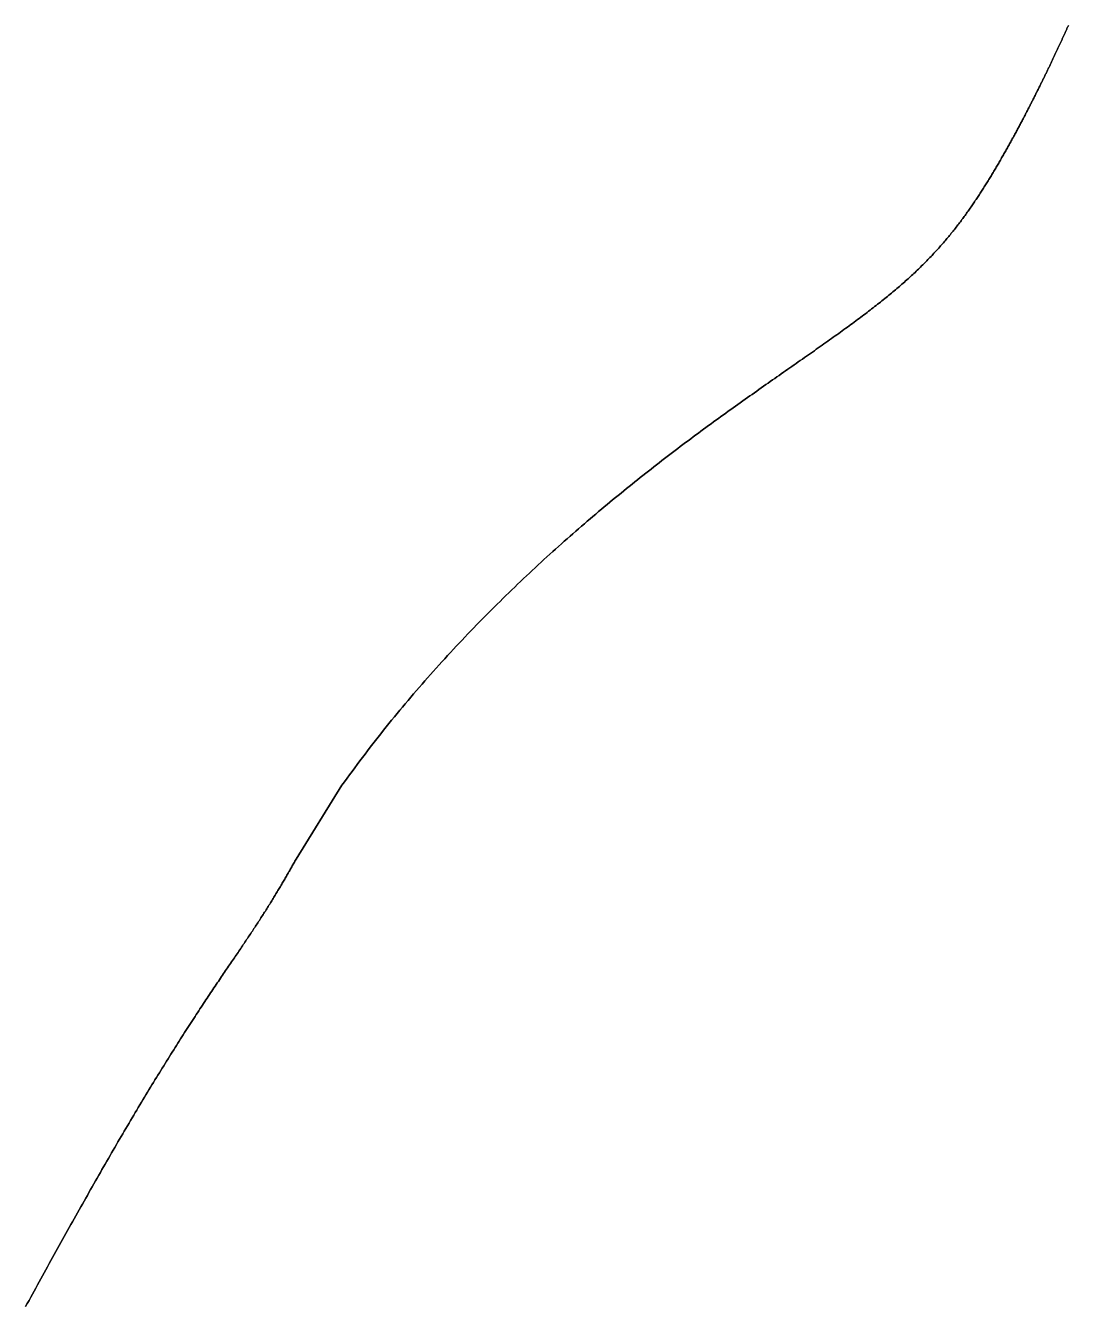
# Model space of a CAD drawing. Header units: inches. Extents: x 130170 to 284068, y 377793 to 804530.
# Drawn here: x 250361.3 to 250420.1, y 751347.8 to 751420 of the extents above; entities that cross this region are included whole.
import ezdxf

# ---------------------------------------------------------------- set-up
doc = ezdxf.new("R2010")
doc.units = ezdxf.units.IN
doc.header["$MEASUREMENT"] = 0
doc.layers.add('muni_il', color=7, linetype='Continuous')

msp = doc.modelspace()

# ---------------------------------------------------------------- linework, layer by layer
at = {"layer": 'muni_il'}
for points in [[(250420.092, 751420.014), (250420.076, 751419.98), (250420.061, 751419.945), (250420.045, 751419.91), (250420.029, 751419.875), (250420.013, 751419.84), (250419.998, 751419.804), (250419.982, 751419.769), (250419.966, 751419.733), (250419.95, 751419.698), (250419.933, 751419.662), (250419.917, 751419.626), (250419.901, 751419.59), (250419.884, 751419.554), (250419.868, 751419.518), (250419.851, 751419.481), (250419.835, 751419.445), (250419.818, 751419.408), (250419.801, 751419.371), (250419.784, 751419.334), (250419.767, 751419.297), (250419.75, 751419.26), (250419.733, 751419.223), (250419.716, 751419.186), (250419.699, 751419.148), (250419.682, 751419.11), (250419.664, 751419.072), (250419.647, 751419.035), (250419.629, 751418.997), (250419.611, 751418.958), (250419.594, 751418.92), (250419.576, 751418.881), (250419.558, 751418.843), (250419.54, 751418.804), (250419.522, 751418.765), (250419.503, 751418.726), (250419.485, 751418.687), (250419.467, 751418.648), (250419.448, 751418.608), (250419.43, 751418.569), (250419.411, 751418.529), (250419.393, 751418.489), (250419.374, 751418.449), (250419.355, 751418.409), (250419.336, 751418.369), (250419.317, 751418.328), (250419.298, 751418.287), (250419.278, 751418.247), (250419.259, 751418.206), (250419.24, 751418.165), (250419.22, 751418.124), (250419.2, 751418.082), (250419.181, 751418.041), (250419.161, 751417.999), (250419.141, 751417.958), (250419.121, 751417.916), (250419.101, 751417.874), (250419.081, 751417.831), (250419.06, 751417.789), (250419.04, 751417.746), (250419.019, 751417.704), (250418.999, 751417.661), (250418.978, 751417.618), (250418.957, 751417.575), (250418.936, 751417.531), (250418.915, 751417.488), (250418.894, 751417.444), (250418.873, 751417.401), (250418.852, 751417.357), (250418.83, 751417.313), (250418.809, 751417.268), (250418.787, 751417.224), (250418.765, 751417.18), (250418.743, 751417.135), (250418.722, 751417.09), (250418.7, 751417.045), (250418.677, 751417), (250418.655, 751416.954), (250418.633, 751416.909), (250418.61, 751416.863), (250418.588, 751416.818), (250418.565, 751416.772), (250418.542, 751416.725), (250418.519, 751416.679), (250418.496, 751416.633), (250418.473, 751416.586), (250418.45, 751416.539), (250418.427, 751416.492), (250418.403, 751416.445), (250418.38, 751416.398), (250418.356, 751416.351), (250418.332, 751416.303), (250418.308, 751416.255), (250418.284, 751416.208), (250418.26, 751416.16), (250418.236, 751416.111), (250418.212, 751416.063), (250418.187, 751416.014), (250418.162, 751415.966), (250418.138, 751415.917), (250418.113, 751415.868), (250418.088, 751415.819), (250418.063, 751415.77), (250418.038, 751415.72), (250418.013, 751415.67), (250417.987, 751415.621), (250417.962, 751415.571), (250417.936, 751415.521), (250417.91, 751415.47), (250417.884, 751415.42), (250417.858, 751415.369), (250417.832, 751415.319), (250417.806, 751415.268), (250417.78, 751415.217), (250417.753, 751415.166), (250417.726, 751415.114), (250417.7, 751415.063), (250417.673, 751415.011), (250417.646, 751414.959), (250417.619, 751414.907), (250417.592, 751414.855), (250417.564, 751414.803), (250417.537, 751414.751), (250417.509, 751414.698), (250417.481, 751414.645), (250417.454, 751414.592), (250417.425, 751414.54), (250417.397, 751414.487), (250417.369, 751414.433), (250417.341, 751414.38), (250417.312, 751414.326), (250417.284, 751414.273), (250417.255, 751414.219), (250417.226, 751414.165), (250417.197, 751414.111), (250417.168, 751414.057), (250417.139, 751414.002), (250417.109, 751413.948), (250417.08, 751413.893), (250417.05, 751413.838), (250417.02, 751413.783), (250416.99, 751413.728), (250416.96, 751413.673), (250416.93, 751413.618), (250416.9, 751413.562), (250416.869, 751413.507), (250416.839, 751413.451), (250416.808, 751413.396), (250416.777, 751413.34), (250416.746, 751413.284), (250416.715, 751413.228), (250416.684, 751413.171), (250416.652, 751413.115), (250416.621, 751413.059), (250416.589, 751413.002), (250416.557, 751412.946), (250416.525, 751412.889), (250416.493, 751412.832), (250416.461, 751412.775), (250416.429, 751412.718), (250416.396, 751412.661), (250416.363, 751412.604), (250416.33, 751412.546), (250416.297, 751412.489), (250416.264, 751412.431), (250416.231, 751412.374), (250416.198, 751412.316), (250416.164, 751412.258), (250416.13, 751412.201), (250416.097, 751412.143), (250416.062, 751412.084), (250416.028, 751412.027), (250415.994, 751411.968), (250415.959, 751411.91), (250415.925, 751411.852), (250415.89, 751411.794), (250415.855, 751411.735), (250415.82, 751411.677), (250415.785, 751411.618), (250415.749, 751411.559), (250415.714, 751411.501), (250415.678, 751411.442), (250415.642, 751411.383), (250415.606, 751411.325), (250415.57, 751411.266), (250415.533, 751411.207), (250415.497, 751411.148), (250415.46, 751411.089), (250415.423, 751411.03), (250415.386, 751410.971), (250415.348, 751410.912), (250415.311, 751410.852), (250415.273, 751410.793), (250415.235, 751410.734), (250415.197, 751410.675), (250415.159, 751410.616), (250415.121, 751410.556), (250415.082, 751410.497), (250415.043, 751410.438), (250415.004, 751410.378), (250414.965, 751410.319), (250414.926, 751410.26), (250414.886, 751410.2), (250414.846, 751410.141), (250414.806, 751410.081), (250414.766, 751410.022), (250414.725, 751409.963), (250414.685, 751409.903), (250414.644, 751409.844), (250414.603, 751409.784), (250414.561, 751409.725), (250414.52, 751409.666), (250414.478, 751409.606), (250414.436, 751409.547), (250414.394, 751409.487), (250414.351, 751409.428), (250414.308, 751409.368), (250414.265, 751409.309), (250414.222, 751409.25), (250414.179, 751409.19), (250414.135, 751409.131), (250414.091, 751409.071), (250414.046, 751409.012), (250414.002, 751408.953), (250413.957, 751408.893), (250413.912, 751408.834), (250413.866, 751408.775), (250413.821, 751408.715), (250413.775, 751408.656), (250413.728, 751408.597), (250413.682, 751408.537), (250413.635, 751408.478), (250413.588, 751408.419), (250413.54, 751408.36), (250413.492, 751408.3), (250413.444, 751408.241), (250413.395, 751408.182), (250413.347, 751408.123), (250413.297, 751408.064), (250413.248, 751408.004), (250413.198, 751407.945), (250413.148, 751407.886), (250413.097, 751407.827), (250413.046, 751407.768), (250412.995, 751407.708), (250412.943, 751407.649), (250412.891, 751407.59), (250412.838, 751407.531), (250412.786, 751407.471), (250412.732, 751407.412), (250412.679, 751407.353), (250412.625, 751407.294), (250412.57, 751407.235), (250412.515, 751407.175), (250412.46, 751407.116), (250412.404, 751407.057), (250412.348, 751406.997), (250412.291, 751406.938), (250412.234, 751406.878), (250412.176, 751406.819), (250412.118, 751406.759), (250412.059, 751406.7), (250412, 751406.64), (250411.941, 751406.581), (250411.881, 751406.521), (250411.82, 751406.461), (250411.759, 751406.402), (250411.698, 751406.342), (250411.636, 751406.282), (250411.573, 751406.222), (250411.51, 751406.162), (250411.446, 751406.102), (250411.382, 751406.041), (250411.317, 751405.981), (250411.252, 751405.921), (250411.186, 751405.86), (250411.119, 751405.799), (250411.052, 751405.739), (250410.985, 751405.678), (250410.917, 751405.617), (250410.848, 751405.556), (250410.778, 751405.495), (250410.708, 751405.433), (250410.638, 751405.372), (250410.566, 751405.31), (250410.494, 751405.248), (250410.422, 751405.186), (250410.349, 751405.124), (250410.275, 751405.062), (250410.2, 751405), (250410.125, 751404.937), (250410.049, 751404.874), (250409.973, 751404.811), (250409.896, 751404.748), (250409.818, 751404.685), (250409.739, 751404.621), (250409.66, 751404.557), (250409.58, 751404.493), (250409.5, 751404.429), (250409.418, 751404.365), (250409.336, 751404.3), (250409.253, 751404.235), (250409.17, 751404.17), (250409.086, 751404.105), (250409.001, 751404.039), (250408.915, 751403.973), (250408.829, 751403.907), (250408.742, 751403.84), (250408.654, 751403.773), (250408.565, 751403.706), (250408.476, 751403.639), (250408.386, 751403.571), (250408.295, 751403.503), (250408.203, 751403.435), (250408.111, 751403.367), (250408.018, 751403.298), (250407.924, 751403.228), (250407.829, 751403.159), (250407.734, 751403.089), (250407.637, 751403.019), (250407.54, 751402.948), (250407.443, 751402.877), (250407.344, 751402.806), (250407.245, 751402.734), (250407.145, 751402.662), (250407.044, 751402.589), (250406.942, 751402.516), (250406.84, 751402.443), (250406.737, 751402.37), (250406.633, 751402.296), (250406.528, 751402.221), (250406.422, 751402.146), (250406.316, 751402.071), (250406.209, 751401.995), (250406.101, 751401.919), (250405.993, 751401.842), (250405.883, 751401.765), (250405.773, 751401.688), (250405.662, 751401.61), (250405.551, 751401.532), (250405.438, 751401.453), (250405.325, 751401.374), (250405.211, 751401.294), (250405.097, 751401.214), (250404.981, 751401.133), (250404.865, 751401.052), (250404.748, 751400.97), (250404.631, 751400.888), (250404.512, 751400.805), (250404.393, 751400.722), (250404.273, 751400.638), (250404.153, 751400.554), (250404.032, 751400.469), (250403.91, 751400.384), (250403.787, 751400.298), (250403.664, 751400.212), (250403.54, 751400.125), (250403.415, 751400.038), (250403.289, 751399.95), (250403.163, 751399.862), (250403.037, 751399.773), (250402.909, 751399.683), (250402.781, 751399.593), (250402.652, 751399.503), (250402.523, 751399.412), (250402.393, 751399.32), (250402.262, 751399.227), (250402.131, 751399.135), (250401.999, 751399.041), (250401.866, 751398.947), (250401.733, 751398.853), (250401.599, 751398.757), (250401.464, 751398.662), (250401.33, 751398.565), (250401.194, 751398.468), (250401.058, 751398.371), (250400.921, 751398.272), (250400.783, 751398.173), (250400.645, 751398.074), (250400.507, 751397.974), (250400.368, 751397.873), (250400.228, 751397.772), (250400.088, 751397.67), (250399.947, 751397.567), (250399.806, 751397.464), (250399.664, 751397.36), (250399.522, 751397.256), (250399.379, 751397.15), (250399.236, 751397.045), (250399.092, 751396.938), (250398.947, 751396.831), (250398.802, 751396.723), (250398.657, 751396.614), (250398.511, 751396.505), (250398.365, 751396.395), (250398.218, 751396.285), (250398.07, 751396.173), (250397.923, 751396.061), (250397.774, 751395.948), (250397.625, 751395.835), (250397.476, 751395.721), (250397.327, 751395.606), (250397.176, 751395.49), (250397.026, 751395.374), (250396.875, 751395.257), (250396.723, 751395.139), (250396.571, 751395.02), (250396.419, 751394.901), (250396.266, 751394.781), (250396.113, 751394.66), (250395.96, 751394.538), (250395.806, 751394.416), (250395.651, 751394.292), (250395.497, 751394.168), (250395.342, 751394.043), (250395.186, 751393.918), (250395.03, 751393.791), (250394.874, 751393.664), (250394.717, 751393.536), (250394.56, 751393.407), (250394.403, 751393.278), (250394.245, 751393.147), (250394.087, 751393.016), (250393.928, 751392.884), (250393.769, 751392.751), (250393.61, 751392.617), (250393.45, 751392.483), (250393.291, 751392.347), (250393.13, 751392.211), (250392.97, 751392.074), (250392.809, 751391.936), (250392.648, 751391.797), (250392.487, 751391.657), (250392.325, 751391.517), (250392.163, 751391.376), (250392.001, 751391.233), (250391.838, 751391.09), (250391.676, 751390.946), (250391.513, 751390.801), (250391.35, 751390.656), (250391.186, 751390.509), (250391.023, 751390.362), (250390.859, 751390.214), (250390.695, 751390.064), (250390.53, 751389.914), (250390.366, 751389.763), (250390.202, 751389.612), (250390.037, 751389.459), (250389.872, 751389.306), (250389.707, 751389.152), (250389.542, 751388.997), (250389.377, 751388.841), (250389.212, 751388.684), (250389.047, 751388.526), (250388.881, 751388.368), (250388.716, 751388.209), (250388.551, 751388.049), (250388.385, 751387.888), (250388.22, 751387.726), (250388.055, 751387.563), (250387.889, 751387.4), (250387.724, 751387.236), (250387.559, 751387.071), (250387.394, 751386.905), (250387.229, 751386.739), (250387.064, 751386.571), (250386.899, 751386.404), (250386.735, 751386.235), (250386.57, 751386.065), (250386.406, 751385.895), (250386.242, 751385.724), (250386.078, 751385.552), (250385.915, 751385.38), (250385.751, 751385.207), (250385.588, 751385.033), (250385.425, 751384.859), (250385.263, 751384.683), (250385.101, 751384.507), (250384.939, 751384.331), (250384.777, 751384.154), (250384.616, 751383.976), (250384.456, 751383.797), (250384.295, 751383.618), (250384.135, 751383.438), (250383.976, 751383.258), (250383.817, 751383.077), (250383.658, 751382.896), (250383.5, 751382.713), (250383.342, 751382.531), (250383.185, 751382.347), (250383.028, 751382.163), (250382.872, 751381.979), (250382.716, 751381.794), (250382.561, 751381.608), (250382.406, 751381.422), (250382.252, 751381.235), (250382.098, 751381.048), (250381.945, 751380.86), (250381.792, 751380.672), (250381.64, 751380.483), (250381.489, 751380.294), (250381.338, 751380.104), (250381.188, 751379.913), (250381.038, 751379.723), (250380.889, 751379.531), (250380.741, 751379.339), (250380.593, 751379.147), (250380.445, 751378.954), (250380.299, 751378.761), (250380.153, 751378.567), (250380.007, 751378.372), (250379.862, 751378.178), (250379.718, 751377.982), (250379.574, 751377.787), (250379.431, 751377.59), (250379.289, 751377.393), (250379.147, 751377.196), (250376.555, 751373.029), (250376.493, 751372.919), (250376.463, 751372.866), (250376.433, 751372.813), (250376.404, 751372.761), (250376.375, 751372.709), (250376.346, 751372.658), (250376.316, 751372.606), (250376.287, 751372.555), (250376.258, 751372.503), (250376.228, 751372.451), (250376.199, 751372.399), (250376.169, 751372.347), (250376.139, 751372.294), (250376.108, 751372.241), (250376.077, 751372.187), (250376.046, 751372.133), (250376.015, 751372.078), (250375.983, 751372.023), (250375.951, 751371.967), (250375.918, 751371.911), (250375.885, 751371.854), (250375.852, 751371.797), (250375.818, 751371.739), (250375.784, 751371.681), (250375.749, 751371.622), (250375.714, 751371.563), (250375.679, 751371.503), (250375.643, 751371.443), (250375.607, 751371.383), (250375.571, 751371.322), (250375.534, 751371.26), (250375.497, 751371.199), (250375.46, 751371.137), (250375.422, 751371.074), (250375.384, 751371.012), (250375.346, 751370.949), (250375.308, 751370.886), (250375.269, 751370.822), (250375.23, 751370.759), (250375.19, 751370.695), (250375.151, 751370.631), (250375.111, 751370.567), (250375.071, 751370.502), (250375.031, 751370.438), (250374.991, 751370.373), (250374.95, 751370.308), (250374.909, 751370.243), (250374.868, 751370.178), (250374.827, 751370.113), (250374.786, 751370.047), (250374.744, 751369.982), (250374.702, 751369.917), (250374.66, 751369.851), (250374.618, 751369.785), (250374.576, 751369.719), (250374.533, 751369.653), (250374.491, 751369.587), (250374.447, 751369.521), (250374.404, 751369.454), (250374.361, 751369.388), (250374.317, 751369.321), (250374.273, 751369.254), (250374.229, 751369.187), (250374.185, 751369.12), (250374.14, 751369.052), (250374.095, 751368.984), (250374.05, 751368.916), (250374.005, 751368.848), (250373.959, 751368.779), (250373.913, 751368.711), (250373.867, 751368.641), (250373.82, 751368.572), (250373.773, 751368.502), (250373.726, 751368.432), (250373.679, 751368.361), (250373.631, 751368.29), (250373.583, 751368.219), (250373.534, 751368.147), (250373.485, 751368.075), (250373.436, 751368.002), (250373.386, 751367.929), (250373.336, 751367.855), (250373.286, 751367.78), (250373.235, 751367.705), (250373.183, 751367.63), (250373.131, 751367.554), (250373.079, 751367.477), (250373.026, 751367.399), (250372.973, 751367.321), (250372.92, 751367.243), (250372.866, 751367.163), (250372.811, 751367.083), (250372.756, 751367.002), (250372.701, 751366.92), (250372.645, 751366.838), (250372.588, 751366.755), (250372.531, 751366.671), (250372.474, 751366.586), (250372.416, 751366.5), (250372.357, 751366.413), (250372.298, 751366.326), (250372.238, 751366.238), (250372.178, 751366.148), (250372.117, 751366.058), (250372.056, 751365.967), (250371.995, 751365.876), (250371.932, 751365.783), (250371.869, 751365.689), (250371.806, 751365.594), (250371.742, 751365.499), (250371.678, 751365.402), (250371.612, 751365.304), (250371.547, 751365.206), (250371.481, 751365.106), (250371.414, 751365.006), (250371.347, 751364.904), (250371.279, 751364.802), (250371.211, 751364.698), (250371.142, 751364.593), (250371.073, 751364.488), (250371.003, 751364.381), (250370.932, 751364.274), (250370.862, 751364.165), (250370.79, 751364.056), (250370.718, 751363.945), (250370.646, 751363.833), (250370.573, 751363.721), (250370.499, 751363.607), (250370.425, 751363.492), (250370.351, 751363.377), (250370.276, 751363.26), (250370.201, 751363.143), (250370.125, 751363.024), (250370.049, 751362.905), (250369.972, 751362.784), (250369.895, 751362.662), (250369.817, 751362.54), (250369.739, 751362.417), (250369.66, 751362.292), (250369.581, 751362.167), (250369.502, 751362.041), (250369.422, 751361.913), (250369.342, 751361.785), (250369.262, 751361.656), (250369.181, 751361.526), (250369.099, 751361.396), (250369.018, 751361.264), (250368.936, 751361.131), (250368.853, 751360.998), (250368.771, 751360.864), (250368.688, 751360.729), (250368.604, 751360.592), (250368.52, 751360.456), (250368.436, 751360.318), (250368.352, 751360.18), (250368.267, 751360.04), (250368.182, 751359.9), (250368.097, 751359.759), (250368.012, 751359.618), (250367.926, 751359.475), (250367.84, 751359.332), (250367.753, 751359.188), (250367.667, 751359.044), (250367.58, 751358.898), (250367.493, 751358.752), (250367.405, 751358.606), (250367.318, 751358.458), (250367.23, 751358.31), (250367.142, 751358.161), (250367.054, 751358.012), (250366.966, 751357.862), (250366.877, 751357.711), (250366.788, 751357.56), (250366.699, 751357.408), (250366.61, 751357.255), (250366.521, 751357.102), (250366.431, 751356.948), (250366.341, 751356.794), (250366.251, 751356.639), (250366.161, 751356.483), (250366.071, 751356.327), (250365.981, 751356.171), (250365.89, 751356.014), (250365.8, 751355.856), (250365.709, 751355.698), (250365.618, 751355.539), (250365.527, 751355.38), (250365.436, 751355.22), (250365.344, 751355.06), (250365.253, 751354.899), (250365.161, 751354.738), (250365.07, 751354.577), (250364.978, 751354.415), (250364.886, 751354.252), (250364.794, 751354.09), (250364.701, 751353.926), (250364.609, 751353.763), (250364.517, 751353.598), (250364.424, 751353.434), (250364.332, 751353.269), (250364.239, 751353.104), (250364.146, 751352.938), (250364.053, 751352.772), (250363.96, 751352.606), (250363.867, 751352.439), (250363.774, 751352.272), (250363.68, 751352.104), (250363.587, 751351.937), (250363.493, 751351.769), (250363.4, 751351.6), (250363.306, 751351.431), (250363.212, 751351.262), (250363.118, 751351.093), (250363.024, 751350.923), (250362.93, 751350.754), (250362.836, 751350.583), (250362.741, 751350.413), (250362.647, 751350.242), (250362.552, 751350.071), (250362.458, 751349.9), (250362.363, 751349.728), (250362.268, 751349.556), (250362.173, 751349.384), (250362.078, 751349.212), (250361.983, 751349.04), (250361.888, 751348.867), (250361.792, 751348.694), (250361.697, 751348.521), (250361.601, 751348.347), (250361.506, 751348.174), (250361.41, 751348), (250361.314, 751347.826)], [(250361.314, 751347.826), (250361.41, 751348), (250361.506, 751348.174), (250361.601, 751348.347), (250361.697, 751348.521), (250361.792, 751348.694), (250361.888, 751348.867), (250361.983, 751349.04), (250362.078, 751349.212), (250362.173, 751349.384), (250362.268, 751349.556), (250362.363, 751349.728), (250362.458, 751349.9), (250362.552, 751350.071), (250362.647, 751350.242), (250362.741, 751350.413), (250362.836, 751350.583), (250362.93, 751350.754), (250363.024, 751350.923), (250363.118, 751351.093), (250363.212, 751351.262), (250363.306, 751351.431), (250363.4, 751351.6), (250363.493, 751351.769), (250363.587, 751351.937), (250363.68, 751352.104), (250363.774, 751352.272), (250363.867, 751352.439), (250363.96, 751352.606), (250364.053, 751352.772), (250364.146, 751352.938), (250364.239, 751353.104), (250364.332, 751353.269), (250364.424, 751353.434), (250364.517, 751353.598), (250364.609, 751353.763), (250364.701, 751353.926), (250364.794, 751354.09), (250364.886, 751354.252), (250364.978, 751354.415), (250365.07, 751354.577), (250365.161, 751354.738), (250365.253, 751354.899), (250365.344, 751355.06), (250365.436, 751355.22), (250365.527, 751355.38), (250365.618, 751355.539), (250365.709, 751355.698), (250365.8, 751355.856), (250365.89, 751356.014), (250365.981, 751356.171), (250366.071, 751356.327), (250366.161, 751356.483), (250366.251, 751356.639), (250366.341, 751356.794), (250366.431, 751356.948), (250366.521, 751357.102), (250366.61, 751357.255), (250366.699, 751357.408), (250366.788, 751357.56), (250366.877, 751357.711), (250366.966, 751357.862), (250367.054, 751358.012), (250367.142, 751358.161), (250367.23, 751358.31), (250367.318, 751358.458), (250367.405, 751358.606), (250367.493, 751358.752), (250367.58, 751358.898), (250367.667, 751359.044), (250367.753, 751359.188), (250367.84, 751359.332), (250367.926, 751359.475), (250368.012, 751359.618), (250368.097, 751359.759), (250368.182, 751359.9), (250368.267, 751360.04), (250368.352, 751360.18), (250368.436, 751360.318), (250368.52, 751360.456), (250368.604, 751360.592), (250368.688, 751360.729), (250368.771, 751360.864), (250368.853, 751360.998), (250368.936, 751361.131), (250369.018, 751361.264), (250369.099, 751361.396), (250369.181, 751361.526), (250369.262, 751361.656), (250369.342, 751361.785), (250369.422, 751361.913), (250369.502, 751362.041), (250369.581, 751362.167), (250369.66, 751362.292), (250369.739, 751362.417), (250369.817, 751362.54), (250369.895, 751362.662), (250369.972, 751362.784), (250370.049, 751362.905), (250370.125, 751363.024), (250370.201, 751363.143), (250370.276, 751363.26), (250370.351, 751363.377), (250370.425, 751363.492), (250370.499, 751363.607), (250370.573, 751363.721), (250370.646, 751363.833), (250370.718, 751363.945), (250370.79, 751364.056), (250370.862, 751364.165), (250370.932, 751364.274), (250371.003, 751364.381), (250371.073, 751364.488), (250371.142, 751364.593), (250371.211, 751364.698), (250371.279, 751364.802), (250371.347, 751364.904), (250371.414, 751365.006), (250371.481, 751365.106), (250371.547, 751365.206), (250371.612, 751365.304), (250371.678, 751365.402), (250371.742, 751365.499), (250371.806, 751365.594), (250371.869, 751365.689), (250371.932, 751365.783), (250371.995, 751365.876), (250372.056, 751365.967), (250372.117, 751366.058), (250372.178, 751366.148), (250372.238, 751366.238), (250372.298, 751366.326), (250372.357, 751366.413), (250372.416, 751366.5), (250372.474, 751366.586), (250372.531, 751366.671), (250372.588, 751366.755), (250372.645, 751366.838), (250372.701, 751366.92), (250372.756, 751367.002), (250372.811, 751367.083), (250372.866, 751367.163), (250372.92, 751367.243), (250372.973, 751367.321), (250373.026, 751367.399), (250373.079, 751367.477), (250373.131, 751367.554), (250373.183, 751367.63), (250373.235, 751367.705), (250373.286, 751367.78), (250373.336, 751367.855), (250373.386, 751367.929), (250373.436, 751368.002), (250373.485, 751368.075), (250373.534, 751368.147), (250373.583, 751368.219), (250373.631, 751368.29), (250373.679, 751368.361), (250373.726, 751368.432), (250373.773, 751368.502), (250373.82, 751368.572), (250373.867, 751368.641), (250373.913, 751368.711), (250373.959, 751368.779), (250374.005, 751368.848), (250374.05, 751368.916), (250374.095, 751368.984), (250374.14, 751369.052), (250374.185, 751369.12), (250374.229, 751369.187), (250374.273, 751369.254), (250374.317, 751369.321), (250374.361, 751369.388), (250374.404, 751369.454), (250374.447, 751369.521), (250374.491, 751369.587), (250374.533, 751369.653), (250374.576, 751369.719), (250374.618, 751369.785), (250374.66, 751369.851), (250374.702, 751369.917), (250374.744, 751369.982), (250374.786, 751370.047), (250374.827, 751370.113), (250374.868, 751370.178), (250374.909, 751370.243), (250374.95, 751370.308), (250374.991, 751370.373), (250375.031, 751370.438), (250375.071, 751370.502), (250375.111, 751370.567), (250375.151, 751370.631), (250375.19, 751370.695), (250375.23, 751370.759), (250375.269, 751370.822), (250375.308, 751370.886), (250375.346, 751370.949), (250375.384, 751371.012), (250375.422, 751371.074), (250375.46, 751371.137), (250375.497, 751371.199), (250375.534, 751371.26), (250375.571, 751371.322), (250375.607, 751371.383), (250375.643, 751371.443), (250375.679, 751371.503), (250375.714, 751371.563), (250375.749, 751371.622), (250375.784, 751371.681), (250375.818, 751371.739), (250375.852, 751371.797), (250375.885, 751371.854), (250375.918, 751371.911), (250375.951, 751371.967), (250375.983, 751372.023), (250376.015, 751372.078), (250376.046, 751372.133), (250376.077, 751372.187), (250376.108, 751372.241), (250376.139, 751372.294), (250376.169, 751372.347), (250376.199, 751372.399), (250376.228, 751372.451), (250376.258, 751372.503), (250376.287, 751372.555), (250376.316, 751372.606), (250376.346, 751372.658), (250376.375, 751372.709), (250376.404, 751372.761), (250376.433, 751372.813), (250376.463, 751372.866), (250376.493, 751372.919), (250376.555, 751373.029), (250379.147, 751377.196), (250379.289, 751377.393), (250379.431, 751377.59), (250379.574, 751377.787), (250379.718, 751377.982), (250379.862, 751378.178), (250380.007, 751378.372), (250380.153, 751378.567), (250380.299, 751378.761), (250380.445, 751378.954), (250380.593, 751379.147), (250380.741, 751379.339), (250380.889, 751379.531), (250381.038, 751379.723), (250381.188, 751379.913), (250381.338, 751380.104), (250381.489, 751380.294), (250381.64, 751380.483), (250381.792, 751380.672), (250381.945, 751380.86), (250382.098, 751381.048), (250382.252, 751381.235), (250382.406, 751381.422), (250382.561, 751381.608), (250382.716, 751381.794), (250382.872, 751381.979), (250383.028, 751382.163), (250383.185, 751382.347), (250383.342, 751382.531), (250383.5, 751382.713), (250383.658, 751382.896), (250383.817, 751383.077), (250383.976, 751383.258), (250384.135, 751383.438), (250384.295, 751383.618), (250384.456, 751383.797), (250384.616, 751383.976), (250384.777, 751384.154), (250384.939, 751384.331), (250385.101, 751384.507), (250385.263, 751384.683), (250385.425, 751384.859), (250385.588, 751385.033), (250385.751, 751385.207), (250385.915, 751385.38), (250386.078, 751385.552), (250386.242, 751385.724), (250386.406, 751385.895), (250386.57, 751386.065), (250386.735, 751386.235), (250386.899, 751386.404), (250387.064, 751386.571), (250387.229, 751386.739), (250387.394, 751386.905), (250387.559, 751387.071), (250387.724, 751387.236), (250387.889, 751387.4), (250388.055, 751387.563), (250388.22, 751387.726), (250388.385, 751387.888), (250388.551, 751388.049), (250388.716, 751388.209), (250388.881, 751388.368), (250389.047, 751388.526), (250389.212, 751388.684), (250389.377, 751388.841), (250389.542, 751388.997), (250389.707, 751389.152), (250389.872, 751389.306), (250390.037, 751389.459), (250390.202, 751389.612), (250390.366, 751389.763), (250390.53, 751389.914), (250390.695, 751390.064), (250390.859, 751390.214), (250391.023, 751390.362), (250391.186, 751390.509), (250391.35, 751390.656), (250391.513, 751390.801), (250391.676, 751390.946), (250391.838, 751391.09), (250392.001, 751391.233), (250392.163, 751391.376), (250392.325, 751391.517), (250392.487, 751391.657), (250392.648, 751391.797), (250392.809, 751391.936), (250392.97, 751392.074), (250393.13, 751392.211), (250393.291, 751392.347), (250393.45, 751392.483), (250393.61, 751392.617), (250393.769, 751392.751), (250393.928, 751392.884), (250394.087, 751393.016), (250394.245, 751393.147), (250394.403, 751393.278), (250394.56, 751393.407), (250394.717, 751393.536), (250394.874, 751393.664), (250395.03, 751393.791), (250395.186, 751393.918), (250395.342, 751394.043), (250395.497, 751394.168), (250395.651, 751394.292), (250395.806, 751394.416), (250395.96, 751394.538), (250396.113, 751394.66), (250396.266, 751394.781), (250396.419, 751394.901), (250396.571, 751395.02), (250396.723, 751395.139), (250396.875, 751395.257), (250397.026, 751395.374), (250397.176, 751395.49), (250397.327, 751395.606), (250397.476, 751395.721), (250397.625, 751395.835), (250397.774, 751395.948), (250397.923, 751396.061), (250398.07, 751396.173), (250398.218, 751396.285), (250398.365, 751396.395), (250398.511, 751396.505), (250398.657, 751396.614), (250398.802, 751396.723), (250398.947, 751396.831), (250399.092, 751396.938), (250399.236, 751397.045), (250399.379, 751397.15), (250399.522, 751397.256), (250399.664, 751397.36), (250399.806, 751397.464), (250399.947, 751397.567), (250400.088, 751397.67), (250400.228, 751397.772), (250400.368, 751397.873), (250400.507, 751397.974), (250400.645, 751398.074), (250400.783, 751398.173), (250400.921, 751398.272), (250401.058, 751398.371), (250401.194, 751398.468), (250401.33, 751398.565), (250401.464, 751398.662), (250401.599, 751398.757), (250401.733, 751398.853), (250401.866, 751398.947), (250401.999, 751399.041), (250402.131, 751399.135), (250402.262, 751399.227), (250402.393, 751399.32), (250402.523, 751399.412), (250402.652, 751399.503), (250402.781, 751399.593), (250402.909, 751399.683), (250403.037, 751399.773), (250403.163, 751399.862), (250403.289, 751399.95), (250403.415, 751400.038), (250403.54, 751400.125), (250403.664, 751400.212), (250403.787, 751400.298), (250403.91, 751400.384), (250404.032, 751400.469), (250404.153, 751400.554), (250404.273, 751400.638), (250404.393, 751400.722), (250404.512, 751400.805), (250404.631, 751400.888), (250404.748, 751400.97), (250404.865, 751401.052), (250404.981, 751401.133), (250405.097, 751401.214), (250405.211, 751401.294), (250405.325, 751401.374), (250405.438, 751401.453), (250405.551, 751401.532), (250405.662, 751401.61), (250405.773, 751401.688), (250405.883, 751401.765), (250405.993, 751401.842), (250406.101, 751401.919), (250406.209, 751401.995), (250406.316, 751402.071), (250406.422, 751402.146), (250406.528, 751402.221), (250406.633, 751402.296), (250406.737, 751402.37), (250406.84, 751402.443), (250406.942, 751402.516), (250407.044, 751402.589), (250407.145, 751402.662), (250407.245, 751402.734), (250407.344, 751402.806), (250407.443, 751402.877), (250407.54, 751402.948), (250407.637, 751403.019), (250407.734, 751403.089), (250407.829, 751403.159), (250407.924, 751403.228), (250408.018, 751403.298), (250408.111, 751403.367), (250408.203, 751403.435), (250408.295, 751403.503), (250408.386, 751403.571), (250408.476, 751403.639), (250408.565, 751403.706), (250408.654, 751403.773), (250408.742, 751403.84), (250408.829, 751403.907), (250408.915, 751403.973), (250409.001, 751404.039), (250409.086, 751404.105), (250409.17, 751404.17), (250409.253, 751404.235), (250409.336, 751404.3), (250409.418, 751404.365), (250409.5, 751404.429), (250409.58, 751404.493), (250409.66, 751404.557), (250409.739, 751404.621), (250409.818, 751404.685), (250409.896, 751404.748), (250409.973, 751404.811), (250410.049, 751404.874), (250410.125, 751404.937), (250410.2, 751405), (250410.275, 751405.062), (250410.349, 751405.124), (250410.422, 751405.186), (250410.494, 751405.248), (250410.566, 751405.31), (250410.638, 751405.372), (250410.708, 751405.433), (250410.778, 751405.495), (250410.848, 751405.556), (250410.917, 751405.617), (250410.985, 751405.678), (250411.052, 751405.739), (250411.119, 751405.799), (250411.186, 751405.86), (250411.252, 751405.921), (250411.317, 751405.981), (250411.382, 751406.041), (250411.446, 751406.102), (250411.51, 751406.162), (250411.573, 751406.222), (250411.636, 751406.282), (250411.698, 751406.342), (250411.759, 751406.402), (250411.82, 751406.461), (250411.881, 751406.521), (250411.941, 751406.581), (250412, 751406.64), (250412.059, 751406.7), (250412.118, 751406.759), (250412.176, 751406.819), (250412.234, 751406.878), (250412.291, 751406.938), (250412.348, 751406.997), (250412.404, 751407.057), (250412.46, 751407.116), (250412.515, 751407.175), (250412.57, 751407.235), (250412.625, 751407.294), (250412.679, 751407.353), (250412.732, 751407.412), (250412.786, 751407.471), (250412.838, 751407.531), (250412.891, 751407.59), (250412.943, 751407.649), (250412.995, 751407.708), (250413.046, 751407.768), (250413.097, 751407.827), (250413.148, 751407.886), (250413.198, 751407.945), (250413.248, 751408.004), (250413.297, 751408.064), (250413.347, 751408.123), (250413.395, 751408.182), (250413.444, 751408.241), (250413.492, 751408.3), (250413.54, 751408.36), (250413.588, 751408.419), (250413.635, 751408.478), (250413.682, 751408.537), (250413.728, 751408.597), (250413.775, 751408.656), (250413.821, 751408.715), (250413.866, 751408.775), (250413.912, 751408.834), (250413.957, 751408.893), (250414.002, 751408.953), (250414.046, 751409.012), (250414.091, 751409.071), (250414.135, 751409.131), (250414.179, 751409.19), (250414.222, 751409.25), (250414.265, 751409.309), (250414.308, 751409.368), (250414.351, 751409.428), (250414.394, 751409.487), (250414.436, 751409.547), (250414.478, 751409.606), (250414.52, 751409.666), (250414.561, 751409.725), (250414.603, 751409.784), (250414.644, 751409.844), (250414.685, 751409.903), (250414.725, 751409.963), (250414.766, 751410.022), (250414.806, 751410.081), (250414.846, 751410.141), (250414.886, 751410.2), (250414.926, 751410.26), (250414.965, 751410.319), (250415.004, 751410.378), (250415.043, 751410.438), (250415.082, 751410.497), (250415.121, 751410.556), (250415.159, 751410.616), (250415.197, 751410.675), (250415.235, 751410.734), (250415.273, 751410.793), (250415.311, 751410.852), (250415.348, 751410.912), (250415.386, 751410.971), (250415.423, 751411.03), (250415.46, 751411.089), (250415.497, 751411.148), (250415.533, 751411.207), (250415.57, 751411.266), (250415.606, 751411.325), (250415.642, 751411.383), (250415.678, 751411.442), (250415.714, 751411.501), (250415.749, 751411.559), (250415.785, 751411.618), (250415.82, 751411.677), (250415.855, 751411.735), (250415.89, 751411.794), (250415.925, 751411.852), (250415.959, 751411.91), (250415.994, 751411.968), (250416.028, 751412.027), (250416.062, 751412.084), (250416.097, 751412.143), (250416.13, 751412.201), (250416.164, 751412.258), (250416.198, 751412.316), (250416.231, 751412.374), (250416.264, 751412.431), (250416.297, 751412.489), (250416.33, 751412.546), (250416.363, 751412.604), (250416.396, 751412.661), (250416.429, 751412.718), (250416.461, 751412.775), (250416.493, 751412.832), (250416.525, 751412.889), (250416.557, 751412.946), (250416.589, 751413.002), (250416.621, 751413.059), (250416.652, 751413.115), (250416.684, 751413.171), (250416.715, 751413.228), (250416.746, 751413.284), (250416.777, 751413.34), (250416.808, 751413.396), (250416.839, 751413.451), (250416.869, 751413.507), (250416.9, 751413.562), (250416.93, 751413.618), (250416.96, 751413.673), (250416.99, 751413.728), (250417.02, 751413.783), (250417.05, 751413.838), (250417.08, 751413.893), (250417.109, 751413.948), (250417.139, 751414.002), (250417.168, 751414.057), (250417.197, 751414.111), (250417.226, 751414.165), (250417.255, 751414.219), (250417.284, 751414.273), (250417.312, 751414.326), (250417.341, 751414.38), (250417.369, 751414.433), (250417.397, 751414.487), (250417.425, 751414.54), (250417.454, 751414.592), (250417.481, 751414.645), (250417.509, 751414.698), (250417.537, 751414.751), (250417.564, 751414.803), (250417.592, 751414.855), (250417.619, 751414.907), (250417.646, 751414.959), (250417.673, 751415.011), (250417.7, 751415.063), (250417.726, 751415.114), (250417.753, 751415.166), (250417.78, 751415.217), (250417.806, 751415.268), (250417.832, 751415.319), (250417.858, 751415.369), (250417.884, 751415.42), (250417.91, 751415.47), (250417.936, 751415.521), (250417.962, 751415.571), (250417.987, 751415.621), (250418.013, 751415.67), (250418.038, 751415.72), (250418.063, 751415.77), (250418.088, 751415.819), (250418.113, 751415.868), (250418.138, 751415.917), (250418.162, 751415.966), (250418.187, 751416.014), (250418.212, 751416.063), (250418.236, 751416.111), (250418.26, 751416.16), (250418.284, 751416.208), (250418.308, 751416.255), (250418.332, 751416.303), (250418.356, 751416.351), (250418.38, 751416.398), (250418.403, 751416.445), (250418.427, 751416.492), (250418.45, 751416.539), (250418.473, 751416.586), (250418.496, 751416.633), (250418.519, 751416.679), (250418.542, 751416.725), (250418.565, 751416.772), (250418.588, 751416.818), (250418.61, 751416.863), (250418.633, 751416.909), (250418.655, 751416.954), (250418.677, 751417), (250418.7, 751417.045), (250418.722, 751417.09), (250418.743, 751417.135), (250418.765, 751417.18), (250418.787, 751417.224), (250418.809, 751417.268), (250418.83, 751417.313), (250418.852, 751417.357), (250418.873, 751417.401), (250418.894, 751417.444), (250418.915, 751417.488), (250418.936, 751417.531), (250418.957, 751417.575), (250418.978, 751417.618), (250418.999, 751417.661), (250419.019, 751417.704), (250419.04, 751417.746), (250419.06, 751417.789), (250419.081, 751417.831), (250419.101, 751417.874), (250419.121, 751417.916), (250419.141, 751417.958), (250419.161, 751417.999), (250419.181, 751418.041), (250419.2, 751418.082), (250419.22, 751418.124), (250419.24, 751418.165), (250419.259, 751418.206), (250419.278, 751418.247), (250419.298, 751418.287), (250419.317, 751418.328), (250419.336, 751418.369), (250419.355, 751418.409), (250419.374, 751418.449), (250419.393, 751418.489), (250419.411, 751418.529), (250419.43, 751418.569), (250419.448, 751418.608), (250419.467, 751418.648), (250419.485, 751418.687), (250419.503, 751418.726), (250419.522, 751418.765), (250419.54, 751418.804), (250419.558, 751418.843), (250419.576, 751418.881), (250419.594, 751418.92), (250419.611, 751418.958), (250419.629, 751418.997), (250419.647, 751419.035), (250419.664, 751419.072), (250419.682, 751419.11), (250419.699, 751419.148), (250419.716, 751419.186), (250419.733, 751419.223), (250419.75, 751419.26), (250419.767, 751419.297), (250419.784, 751419.334), (250419.801, 751419.371), (250419.818, 751419.408), (250419.835, 751419.445), (250419.851, 751419.481), (250419.868, 751419.518), (250419.884, 751419.554), (250419.901, 751419.59), (250419.917, 751419.626), (250419.933, 751419.662), (250419.95, 751419.698), (250419.966, 751419.733), (250419.982, 751419.769), (250419.998, 751419.804), (250420.013, 751419.84), (250420.029, 751419.875), (250420.045, 751419.91), (250420.061, 751419.945), (250420.076, 751419.98), (250420.092, 751420.014)]]:
    msp.add_lwpolyline(points, dxfattribs=at)

doc.saveas('drawing.dxf')
